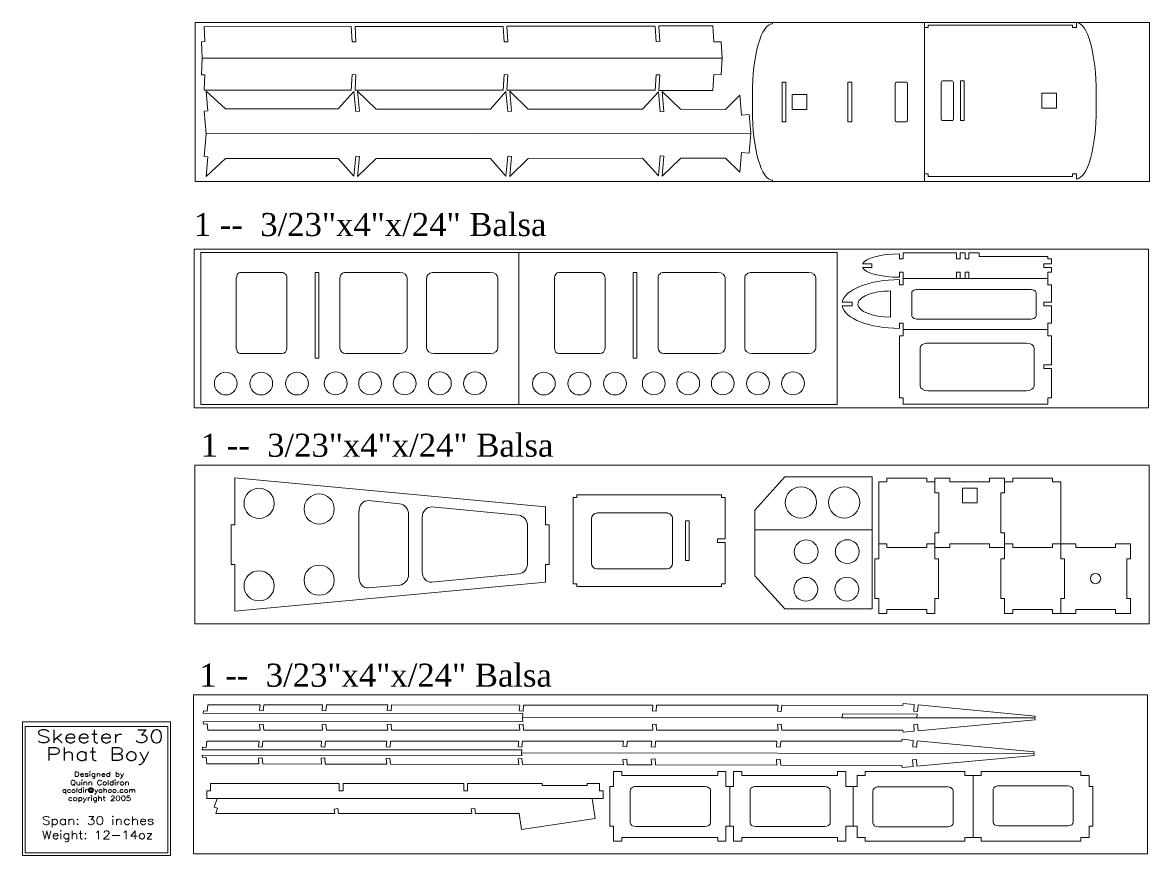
# Model space of a CAD drawing. Extents: x -15.5 to 12.9, y -14.5 to 23.9.
# Drawn here: x -15.45 to 12.89, y -14.55 to 6.41 of the extents above; entities that cross this region are included whole.
import ezdxf
from ezdxf.enums import TextEntityAlignment as Align

# ---------------------------------------------------------------- set-up
doc = ezdxf.new("R2010")
doc.units = 0
doc.header["$MEASUREMENT"] = 0
doc.layers.get('0').update_dxf_attribs({"lineweight": 0})
doc.styles.add('_TCW_TXTSTY_1', font='TXT_____.TTF')
doc.styles.get("Standard").update_dxf_attribs({"font": 'TIMES.TTF'})

msp = doc.modelspace()

# ---------------------------------------------------------------- linework, layer by layer
at = {"color": 1, "linetype": 'Continuous', "lineweight": 0}
for p, q in [((-10.889, 6.316, 0), (-7.187, 6.322, 0)), ((-10.866, 5.935, 0), (-10.889, 6.316, 0)), ((-7.186, 6.315, 0), (-7.162, 5.925, 0)), ((-7.095, 6.318, 0), (-3.367, 6.318, 0)), ((-7.068, 5.93, 0), (-7.092, 6.32, 0)), ((-3.366, 6.317, 0), (-3.342, 5.926, 0)), ((-3.249, 5.932, 0), (-3.273, 6.319, 0)), ((-3.273, 6.319, 0), (0.454, 6.319, 0)), ((0.456, 6.318, 0), (0.48, 5.927, 0)), ((0.55, 6.328, 0), (1.905, 6.328, 0)), ((0.574, 5.933, 0), (0.55, 6.323, 0)), ((1.905, 6.328, 0), (1.93, 5.927, 0)), ((3.404, 6.414, 0), (3.404, 6.414, 0)), ((7.227, 6.414, 0), (3.404, 6.414, 0)), ((3.404, 6.383, 0), (3.404, 6.414, 0)), ((7.227, 6.414, 0), (7.227, 2.414, 0)), ((7.321, 6.288, 0), (7.227, 6.288, 0)), ((7.321, 6.352, 0), (7.321, 6.288, 0)), ((10.956, 6.352, 0), (7.321, 6.352, 0)), ((10.956, 6.288, 0), (10.956, 6.352, 0)), ((11.05, 6.288, 0), (10.956, 6.288, 0)), ((11.05, 6.414, 0), (11.05, 6.288, 0)), ((-10.957, 5.929, 0), (-10.866, 5.935, 0)), ((-10.957, 5.929, 0), (-10.932, 5.515, 0)), ((-7.162, 5.925, 0), (-7.068, 5.93, 0)), ((-3.342, 5.926, 0), (-3.249, 5.932, 0)), ((0.48, 5.927, 0), (0.574, 5.933, 0)), ((1.93, 5.927, 0), (2.117, 5.932, 0)), ((2.117, 5.932, 0), (2.143, 5.515, 0)), ((-10.957, 5.1, 0), (-10.932, 5.515, 0)), ((2.117, 5.097, 0), (2.143, 5.515, 0)), ((-7.186, 4.715, 0), (-7.162, 5.105, 0)), ((-7.162, 5.105, 0), (-7.068, 5.1, 0)), ((-3.366, 4.713, 0), (-3.342, 5.104, 0)), ((-3.342, 5.104, 0), (-3.249, 5.098, 0)), ((0.456, 4.712, 0), (0.48, 5.102, 0)), ((0.48, 5.102, 0), (0.574, 5.097, 0)), ((1.905, 4.702, 0), (1.93, 5.103, 0)), ((1.93, 5.103, 0), (2.117, 5.097, 0)), ((-10.957, 5.1, 0), (-10.866, 5.095, 0)), ((-10.866, 5.095, 0), (-10.889, 4.714, 0)), ((-7.068, 5.1, 0), (-7.092, 4.71, 0)), ((-3.249, 5.098, 0), (-3.273, 4.711, 0)), ((0.574, 5.097, 0), (0.55, 4.707, 0)), ((6.492, 3.983, 0), (6.492, 4.847, 0)), ((6.524, 4.915, 0), (6.772, 4.915, 0)), ((6.803, 4.847, 0), (6.803, 3.983, 0)), ((7.651, 4.013, 0), (7.651, 4.877, 0)), ((7.682, 4.945, 0), (7.93, 4.945, 0)), ((7.962, 4.877, 0), (7.962, 4.013, 0)), ((-10.889, 4.714, 0), (-7.187, 4.708, 0)), ((-10.836, 4.688, 0), (-10.79, 4.192, 0)), ((-7.121, 4.677, 0), (-7.074, 4.178, 0)), ((-7.095, 4.712, 0), (-3.367, 4.712, 0)), ((-6.981, 4.186, 0), (-7.028, 4.685, 0)), ((-3.295, 4.678, 0), (-3.248, 4.177, 0)), ((-3.273, 4.711, 0), (0.454, 4.711, 0)), ((-3.155, 4.186, 0), (-3.202, 4.687, 0)), ((0.537, 4.67, 0), (0.584, 4.169, 0)), ((0.55, 4.702, 0), (1.905, 4.702, 0)), ((0.677, 4.178, 0), (0.63, 4.679, 0)), ((2.632, 4.082, 0), (2.585, 4.582, 0)), ((2.904, 4.198, 0), (2.904, 4.631, 0)), ((11.55, 4.662, 0), (11.55, 4.229, 0)), ((-10.79, 4.192, 0), (-10.885, 4.184, 0)), ((-10.885, 4.184, 0), (-10.832, 3.613, 0)), ((-7.074, 4.178, 0), (-6.981, 4.186, 0)), ((-3.248, 4.177, 0), (-3.155, 4.186, 0)), ((0.584, 4.169, 0), (0.677, 4.178, 0)), ((2.818, 4.097, 0), (2.632, 4.082, 0)), ((2.818, 4.097, 0), (2.864, 3.627, 0)), ((6.772, 3.915, 0), (6.524, 3.915, 0)), ((7.93, 3.945, 0), (7.682, 3.945, 0)), ((-10.885, 3.043, 0), (-10.832, 3.613, 0)), ((2.818, 3.129, 0), (2.864, 3.627, 0)), ((2.632, 3.145, 0), (2.585, 2.645, 0)), ((2.818, 3.129, 0), (2.632, 3.145, 0)), ((-10.79, 3.035, 0), (-10.885, 3.043, 0)), ((-10.836, 2.539, 0), (-10.79, 3.035, 0)), ((-7.121, 2.549, 0), (-7.074, 3.049, 0)), ((-7.074, 3.049, 0), (-6.981, 3.04, 0)), ((-6.981, 3.04, 0), (-7.028, 2.542, 0)), ((-3.295, 2.549, 0), (-3.248, 3.05, 0)), ((-3.248, 3.05, 0), (-3.155, 3.041, 0)), ((-3.155, 3.041, 0), (-3.202, 2.54, 0)), ((0.537, 2.557, 0), (0.584, 3.058, 0)), ((0.584, 3.058, 0), (0.677, 3.049, 0)), ((0.677, 3.049, 0), (0.63, 2.548, 0)), ((7.227, 2.603, 0), (7.321, 2.603, 0)), ((7.321, 2.603, 0), (7.321, 2.539, 0)), ((10.956, 2.603, 0), (11.05, 2.603, 0)), ((10.956, 2.603, 0), (10.956, 2.539, 0)), ((11.05, 2.603, 0), (11.05, 2.476, 0)), ((3.404, 2.414, 0), (3.404, 2.445, 0)), ((7.227, 2.414, 0), (3.404, 2.414, 0)), ((7.321, 2.539, 0), (10.956, 2.539, 0)), ((11.05, 2.445, 0), (11.05, 2.445, 0)), ((-10.97, 0.625, 0), (-2.97, 0.625, 0)), ((-10.97, -3.198, 0), (-10.97, 0.625, 0)), ((-2.97, 0.625, 0), (5.03, 0.625, 0)), ((-2.97, -3.198, 0), (-2.97, 0.625, 0)), ((5.03, 0.625, 0), (5.03, -3.198, 0)), ((6.602, 0.464, 0), (6.602, 0.59, 0)), ((6.695, 0.622, 0), (8.031, 0.622, 0)), ((6.695, 0.464, 0), (6.695, 0.622, 0)), ((8.031, 0.464, 0), (8.031, 0.622, 0)), ((8.125, 0.464, 0), (8.125, 0.622, 0)), ((8.125, 0.622, 0), (8.25, 0.622, 0)), ((8.25, 0.464, 0), (8.25, 0.622, 0)), ((8.344, 0.622, 0), (8.601, 0.622, 0)), ((8.344, 0.464, 0), (8.344, 0.622, 0)), ((8.601, 0.528, 0), (8.601, 0.622, 0)), ((5.668, 0.343, 0), (5.906, 0.343, 0)), ((5.906, 0.343, 0), (5.906, 0.25, 0)), ((6.695, 0.464, 0), (6.602, 0.464, 0)), ((8.125, 0.464, 0), (8.031, 0.464, 0)), ((8.344, 0.464, 0), (8.25, 0.464, 0)), ((10.331, 0.528, 0), (8.601, 0.528, 0)), ((10.234, 0.343, 0), (10.425, 0.343, 0)), ((10.234, 0.25, 0), (10.234, 0.343, 0)), ((10.331, 0.464, 0), (10.331, 0.528, 0)), ((10.425, 0.464, 0), (10.331, 0.464, 0)), ((10.425, 0.464, 0), (10.425, 0.343, 0)), ((-9.969, 0.123, 0), (-8.936, 0.123, 0)), ((-7.329, 0.125, 0), (-5.957, 0.125, 0)), ((-5.109, 0.125, 0), (-3.682, 0.125, 0)), ((-1.969, 0.123, 0), (-0.936, 0.123, 0)), ((0.671, 0.125, 0), (2.043, 0.125, 0)), ((2.891, 0.125, 0), (4.318, 0.125, 0)), ((5.906, 0.25, 0), (5.668, 0.25, 0)), ((6.602, 0.131, 0), (6.695, 0.131, 0)), ((6.602, 0.005, 0), (6.602, 0.131, 0)), ((6.695, 0.131, 0), (6.695, -0.027, 0)), ((8.031, -0.027, 0), (8.031, 0.131, 0)), ((8.031, 0.131, 0), (8.125, 0.131, 0)), ((8.125, -0.027, 0), (8.125, 0.131, 0)), ((8.25, -0.027, 0), (8.25, 0.131, 0)), ((8.25, 0.131, 0), (8.344, 0.131, 0)), ((8.344, -0.027, 0), (8.344, 0.131, 0)), ((10.425, 0.25, 0), (10.234, 0.25, 0)), ((10.425, 0.131, 0), (10.331, 0.131, 0)), ((10.331, 0.131, 0), (10.331, -0.027, 0)), ((10.425, 0.25, 0), (10.425, 0.131, 0)), ((-10.077, -1.78, 0), (-10.077, -0.015, 0)), ((-8.805, -0.015, 0), (-8.805, -1.78, 0)), ((-7.471, -1.778, 0), (-7.471, -0.013, 0)), ((-5.783, -0.013, 0), (-5.783, -1.778, 0)), ((-5.291, -1.778, 0), (-5.291, -0.013, 0)), ((-3.501, -0.013, 0), (-3.501, -1.778, 0)), ((-2.077, -1.78, 0), (-2.077, -0.015, 0)), ((-0.805, -0.015, 0), (-0.805, -1.78, 0)), ((0.529, -1.778, 0), (0.529, -0.013, 0)), ((2.217, -0.013, 0), (2.217, -1.778, 0)), ((2.709, -1.778, 0), (2.709, -0.013, 0)), ((4.499, -0.013, 0), (4.499, -1.778, 0)), ((6.602, -0.185, 0), (6.602, -0.058, 0)), ((6.695, -0.185, 0), (6.602, -0.185, 0)), ((6.695, -0.027, 0), (10.331, -0.027, 0)), ((6.695, -0.185, 0), (6.695, -0.027, 0)), ((8.125, -0.027, 0), (8.219, -0.027, 0)), ((10.331, -0.185, 0), (10.331, -0.027, 0)), ((10.425, -0.185, 0), (10.331, -0.185, 0)), ((10.425, -0.185, 0), (10.425, -0.626, 0)), ((6.377, -1, 0), (6.377, -0.342, 0)), ((6.912, -0.977, 0), (6.912, -0.377, 0)), ((7.107, -0.301, 0), (9.829, -0.301, 0)), ((10.042, -0.377, 0), (10.042, -0.977, 0)), ((5.16, -0.626, 0), (5.41, -0.626, 0)), ((5.41, -0.72, 0), (5.16, -0.72, 0)), ((5.41, -0.626, 0), (5.41, -0.72, 0)), ((10.234, -0.626, 0), (10.425, -0.626, 0)), ((10.234, -0.72, 0), (10.234, -0.626, 0)), ((10.425, -0.72, 0), (10.234, -0.72, 0)), ((10.425, -0.72, 0), (10.425, -1.156, 0)), ((9.828, -1.055, 0), (7.107, -1.055, 0)), ((6.602, -1.156, 0), (6.695, -1.156, 0)), ((6.602, -1.283, 0), (6.602, -1.156, 0)), ((6.695, -1.156, 0), (6.695, -1.472, 0)), ((10.331, -1.314, 0), (6.695, -1.314, 0)), ((10.425, -1.156, 0), (10.331, -1.156, 0)), ((10.331, -1.156, 0), (10.331, -1.472, 0)), ((6.602, -3.029, 0), (6.602, -1.472, 0)), ((6.695, -1.472, 0), (6.602, -1.472, 0)), ((6.602, -1.616, 0), (6.602, -1.472, 0)), ((7.318, -1.653, 0), (9.793, -1.653, 0)), ((10.425, -1.472, 0), (10.331, -1.472, 0)), ((10.425, -1.472, 0), (10.425, -2.204, 0)), ((-8.936, -1.919, 0), (-9.97, -1.919, 0)), ((-5.957, -1.917, 0), (-7.329, -1.917, 0)), ((-3.682, -1.917, 0), (-5.11, -1.917, 0)), ((-0.936, -1.919, 0), (-1.97, -1.919, 0)), ((2.043, -1.917, 0), (0.671, -1.917, 0)), ((4.318, -1.917, 0), (2.89, -1.917, 0)), ((7.123, -2.731, 0), (7.123, -1.775, 0)), ((9.987, -1.775, 0), (9.987, -2.731, 0)), ((10.234, -2.204, 0), (10.425, -2.204, 0)), ((10.234, -2.297, 0), (10.234, -2.204, 0)), ((10.425, -2.297, 0), (10.234, -2.297, 0)), ((10.425, -2.297, 0), (10.425, -3.029, 0)), ((6.602, -3.029, 0), (6.695, -3.029, 0)), ((6.695, -3.029, 0), (6.695, -3.187, 0)), ((9.792, -2.852, 0), (7.318, -2.852, 0)), ((10.425, -3.029, 0), (10.331, -3.029, 0)), ((10.331, -3.029, 0), (10.331, -3.187, 0)), ((-2.97, -3.198, 0), (-10.97, -3.198, 0)), ((5.03, -3.198, 0), (-2.97, -3.198, 0)), ((10.331, -3.187, 0), (6.695, -3.187, 0)), ((-10.117, -5.047, 0), (-10.117, -6.225, 0)), ((-2.305, -5.779, 0), (-10.117, -5.047, 0)), ((3.719, -5.022, 0), (5.916, -5.022, 0)), ((5.916, -8.345, 0), (5.916, -5.022, 0)), ((6.286, -5.145, 0), (6.286, -5.051, 0)), ((6.286, -5.051, 0), (7.286, -5.051, 0)), ((7.286, -5.051, 0), (7.286, -5.145, 0)), ((7.494, -5.051, 0), (7.869, -5.051, 0)), ((7.494, -5.426, 0), (7.494, -5.051, 0)), ((7.869, -5.145, 0), (7.869, -5.051, 0)), ((8.869, -5.051, 0), (9.244, -5.051, 0)), ((8.869, -5.051, 0), (8.869, -5.145, 0)), ((9.244, -5.051, 0), (9.244, -5.426, 0)), ((9.452, -5.051, 0), (10.452, -5.051, 0)), ((9.452, -5.145, 0), (9.452, -5.051, 0)), ((10.452, -5.051, 0), (10.452, -5.145, 0)), ((6.079, -6.707, 0), (6.079, -5.145, 0)), ((6.286, -5.145, 0), (6.079, -5.145, 0)), ((7.494, -5.145, 0), (7.286, -5.145, 0)), ((8.869, -5.145, 0), (7.869, -5.145, 0)), ((9.452, -5.145, 0), (9.244, -5.145, 0)), ((10.659, -5.145, 0), (10.452, -5.145, 0)), ((10.659, -5.145, 0), (10.659, -6.707, 0)), ((-5.972, -5.697, 0), (-6.757, -5.618, 0)), ((-1.604, -7.715, 0), (-1.604, -5.538, 0)), ((-1.511, -5.538, 0), (-1.604, -5.538, 0)), ((-1.511, -5.474, 0), (-1.511, -5.538, 0)), ((2.125, -5.474, 0), (-1.511, -5.474, 0)), ((2.125, -5.538, 0), (2.125, -5.474, 0)), ((2.219, -5.538, 0), (2.125, -5.538, 0)), ((2.219, -5.538, 0), (2.219, -6.58, 0)), ((7.494, -5.426, 0), (7.588, -5.426, 0)), ((7.588, -5.426, 0), (7.588, -6.426, 0)), ((9.15, -6.426, 0), (9.15, -5.426, 0)), ((9.15, -5.426, 0), (9.244, -5.426, 0)), ((-6.992, -5.88, 0), (-6.992, -7.555, 0)), ((-5.16, -5.778, 0), (-2.978, -5.987, 0)), ((-2.305, -6.225, 0), (-2.305, -5.779, 0)), ((-1.008, -5.93, 0), (0.757, -5.93, 0)), ((2.96, -7.514, 0), (2.96, -5.861, 0)), ((-10.211, -7.225, 0), (-10.211, -6.225, 0)), ((-10.211, -6.225, 0), (-10.117, -6.225, 0)), ((-5.745, -5.968, 0), (-5.745, -7.474, 0)), ((-5.402, -6.041, 0), (-5.402, -7.41, 0)), ((-2.305, -6.225, 0), (-2.211, -6.225, 0)), ((-2.211, -6.225, 0), (-2.211, -7.225, 0)), ((-1.147, -7.194, 0), (-1.147, -6.073, 0)), ((0.895, -6.073, 0), (0.895, -7.194, 0)), ((-2.751, -6.258, 0), (-2.751, -7.193, 0)), ((5.916, -6.358, 0), (2.96, -6.358, 0)), ((5.916, -6.358, 0), (2.96, -6.358, 0)), ((7.494, -6.801, 0), (7.494, -6.426, 0)), ((7.588, -6.426, 0), (7.494, -6.426, 0)), ((9.15, -6.426, 0), (9.244, -6.426, 0)), ((9.244, -6.426, 0), (9.244, -6.801, 0)), ((2.028, -6.58, 0), (2.219, -6.58, 0)), ((2.028, -6.673, 0), (2.028, -6.58, 0)), ((2.219, -6.673, 0), (2.028, -6.673, 0)), ((2.219, -6.673, 0), (2.219, -7.715, 0)), ((6.078, -6.707, 0), (6.286, -6.707, 0)), ((6.078, -6.707, 0), (6.078, -7.082, 0)), ((6.286, -6.801, 0), (6.286, -6.707, 0)), ((7.286, -6.801, 0), (6.286, -6.801, 0)), ((7.286, -6.707, 0), (7.494, -6.707, 0)), ((7.286, -6.707, 0), (7.286, -6.801, 0)), ((7.492, -6.707, 0), (7.492, -7.082, 0)), ((7.869, -6.801, 0), (7.494, -6.801, 0)), ((7.869, -6.707, 0), (8.869, -6.707, 0)), ((7.869, -6.801, 0), (7.869, -6.707, 0)), ((8.869, -6.707, 0), (8.869, -6.801, 0)), ((9.244, -6.801, 0), (8.869, -6.801, 0)), ((9.244, -6.707, 0), (9.244, -7.082, 0)), ((9.244, -6.707, 0), (9.452, -6.707, 0)), ((9.452, -6.801, 0), (9.452, -6.707, 0)), ((10.452, -6.801, 0), (9.452, -6.801, 0)), ((10.452, -6.707, 0), (10.452, -6.801, 0)), ((10.452, -6.707, 0), (10.659, -6.707, 0)), ((10.659, -6.707, 0), (11.034, -6.707, 0)), ((10.659, -7.082, 0), (10.659, -6.707, 0)), ((11.034, -6.801, 0), (11.034, -6.707, 0)), ((12.034, -6.801, 0), (11.034, -6.801, 0)), ((12.034, -6.707, 0), (12.409, -6.707, 0)), ((12.034, -6.707, 0), (12.034, -6.801, 0)), ((12.409, -6.707, 0), (12.409, -7.082, 0)), ((5.984, -8.082, 0), (5.984, -7.082, 0)), ((5.984, -7.082, 0), (6.078, -7.082, 0)), ((7.492, -7.082, 0), (7.586, -7.082, 0)), ((7.586, -7.082, 0), (7.586, -8.082, 0)), ((9.15, -8.082, 0), (9.15, -7.082, 0)), ((9.15, -7.082, 0), (9.244, -7.082, 0)), ((10.659, -7.082, 0), (10.752, -7.082, 0)), ((10.752, -7.082, 0), (10.752, -8.082, 0)), ((12.315, -8.082, 0), (12.315, -7.082, 0)), ((12.315, -7.082, 0), (12.409, -7.082, 0)), ((-10.117, -7.225, 0), (-10.211, -7.225, 0)), ((-10.117, -7.225, 0), (-10.117, -8.404, 0)), ((-2.305, -7.672, 0), (-2.305, -7.225, 0)), ((-2.305, -7.225, 0), (-2.211, -7.225, 0)), ((0.756, -7.336, 0), (-1.008, -7.336, 0)), ((-5.16, -7.673, 0), (-2.978, -7.464, 0)), ((3.719, -8.345, 0), (2.96, -7.514, 0)), ((-10.117, -8.404, 0), (-2.305, -7.672, 0)), ((-5.972, -7.745, 0), (-6.751, -7.817, 0)), ((-1.604, -7.715, 0), (-1.511, -7.715, 0)), ((-1.511, -7.715, 0), (-1.511, -7.78, 0)), ((-1.511, -7.78, 0), (2.125, -7.78, 0)), ((2.125, -7.78, 0), (2.125, -7.715, 0)), ((2.125, -7.715, 0), (2.219, -7.715, 0)), ((5.984, -8.082, 0), (6.078, -8.082, 0)), ((6.078, -8.457, 0), (6.078, -8.082, 0)), ((7.492, -8.082, 0), (7.586, -8.082, 0)), ((7.492, -8.082, 0), (7.492, -8.457, 0)), ((9.15, -8.082, 0), (9.244, -8.082, 0)), ((9.244, -8.457, 0), (9.244, -8.082, 0)), ((10.659, -8.082, 0), (10.752, -8.082, 0)), ((10.659, -8.082, 0), (10.659, -8.457, 0)), ((12.409, -8.082, 0), (12.315, -8.082, 0)), ((12.409, -8.082, 0), (12.409, -8.457, 0)), ((3.719, -8.345, 0), (5.916, -8.345, 0)), ((6.286, -8.457, 0), (6.078, -8.457, 0)), ((6.286, -8.363, 0), (7.286, -8.363, 0)), ((6.286, -8.457, 0), (6.286, -8.363, 0)), ((7.286, -8.363, 0), (7.286, -8.457, 0)), ((7.492, -8.457, 0), (7.286, -8.457, 0)), ((9.452, -8.457, 0), (9.244, -8.457, 0)), ((9.452, -8.363, 0), (10.452, -8.363, 0)), ((9.452, -8.457, 0), (9.452, -8.363, 0)), ((10.452, -8.363, 0), (10.452, -8.457, 0)), ((10.659, -8.457, 0), (10.452, -8.457, 0)), ((11.034, -8.457, 0), (10.659, -8.457, 0)), ((11.034, -8.363, 0), (12.034, -8.363, 0)), ((11.034, -8.457, 0), (11.034, -8.363, 0)), ((12.034, -8.363, 0), (12.034, -8.457, 0)), ((12.409, -8.457, 0), (12.034, -8.457, 0)), ((-10.793, -10.755, 0), (-10.809, -10.918, 0)), ((-10.793, -10.755, 0), (-9.48, -10.756, 0)), ((-9.48, -10.756, 0), (-9.494, -10.901, 0)), ((-9.401, -10.91, 0), (-9.386, -10.756, 0)), ((-9.386, -10.756, 0), (-7.906, -10.758, 0)), ((-7.906, -10.758, 0), (-7.92, -10.903, 0)), ((-7.812, -10.758, 0), (-7.827, -10.912, 0)), ((-7.812, -10.758, 0), (-6.266, -10.759, 0)), ((-6.266, -10.759, 0), (-6.28, -10.905, 0)), ((-6.186, -10.913, 0), (-6.172, -10.76, 0)), ((-6.172, -10.76, 0), (-2.947, -10.763, 0)), ((-2.947, -10.763, 0), (-2.96, -10.908, 0)), ((-2.867, -10.917, 0), (-2.852, -10.763, 0)), ((-2.852, -10.763, 0), (0.4, -10.766, 0)), ((0.386, -10.911, 0), (0.4, -10.766, 0)), ((0.48, -10.92, 0), (0.494, -10.766, 0)), ((0.494, -10.766, 0), (3.546, -10.769, 0)), ((3.532, -10.914, 0), (3.546, -10.769, 0)), ((3.64, -10.769, 0), (3.626, -10.923, 0)), ((3.64, -10.769, 0), (6.689, -10.772, 0)), ((6.694, -10.725, 0), (6.689, -10.772, 0)), ((6.694, -10.725, 0), (6.974, -10.752, 0)), ((6.974, -10.752, 0), (6.959, -10.917, 0)), ((7.068, -10.761, 0), (7.052, -10.926, 0)), ((7.068, -10.761, 0), (10.011, -11.04, 0)), ((-10.902, -10.909, 0), (-10.908, -10.972, 0)), ((-10.908, -10.972, 0), (-2.873, -10.98, 0)), ((-10.902, -10.909, 0), (-10.809, -10.918, 0)), ((-9.494, -10.901, 0), (-9.401, -10.91, 0)), ((-7.92, -10.903, 0), (-7.827, -10.912, 0)), ((-6.28, -10.905, 0), (-6.186, -10.913, 0)), ((-2.96, -10.908, 0), (-2.867, -10.917, 0)), ((-2.873, -10.98, 0), (-2.883, -11.08, 0)), ((0.386, -10.911, 0), (0.48, -10.92, 0)), ((3.533, -10.914, 0), (3.626, -10.923, 0)), ((5.169, -10.988, 0), (5.16, -11.083, 0)), ((5.169, -10.988, 0), (7.046, -10.99, 0)), ((6.959, -10.917, 0), (7.052, -10.926, 0)), ((7.037, -11.084, 0), (7.046, -10.99, 0)), ((10.011, -11.04, 0), (10.006, -11.086, 0)), ((-2.873, -11.182, 0), (-10.908, -11.183, 0)), ((-10.902, -11.246, 0), (-10.908, -11.183, 0)), ((-10.902, -11.246, 0), (-10.809, -11.237, 0)), ((-10.794, -11.4, 0), (-10.809, -11.237, 0)), ((-9.494, -11.255, 0), (-9.401, -11.246, 0)), ((-9.48, -11.4, 0), (-9.494, -11.255, 0)), ((-9.386, -11.4, 0), (-9.401, -11.246, 0)), ((-7.92, -11.254, 0), (-7.827, -11.246, 0)), ((-7.907, -11.4, 0), (-7.92, -11.254, 0)), ((-7.812, -11.4, 0), (-7.827, -11.246, 0)), ((-6.28, -11.254, 0), (-6.186, -11.246, 0)), ((-6.266, -11.399, 0), (-6.28, -11.254, 0)), ((-6.172, -11.399, 0), (-6.186, -11.246, 0)), ((-2.961, -11.254, 0), (-2.867, -11.245, 0)), ((-2.947, -11.399, 0), (-2.961, -11.254, 0)), ((-2.883, -11.08, 0), (-2.873, -11.182, 0)), ((-2.883, -11.08, 0), (5.16, -11.083, 0)), ((-2.853, -11.399, 0), (-2.867, -11.245, 0)), ((0.386, -11.253, 0), (0.48, -11.245, 0)), ((0.386, -11.253, 0), (0.4, -11.399, 0)), ((0.48, -11.245, 0), (0.494, -11.399, 0)), ((3.532, -11.253, 0), (3.626, -11.244, 0)), ((3.532, -11.253, 0), (3.546, -11.398, 0)), ((3.625, -11.244, 0), (3.64, -11.398, 0)), ((5.16, -11.083, 0), (7.037, -11.084, 0)), ((6.959, -11.253, 0), (7.052, -11.244, 0)), ((7.052, -11.244, 0), (6.959, -11.253, 0)), ((6.959, -11.253, 0), (6.974, -11.418, 0)), ((7.037, -11.084, 0), (10.006, -11.086, 0)), ((7.067, -11.409, 0), (7.052, -11.248, 0)), ((7.067, -11.409, 0), (10.011, -11.133, 0)), ((10.006, -11.086, 0), (10.011, -11.133, 0)), ((-9.48, -11.4, 0), (-10.794, -11.4, 0)), ((-7.907, -11.4, 0), (-9.386, -11.4, 0)), ((-6.266, -11.399, 0), (-7.812, -11.4, 0)), ((-2.947, -11.399, 0), (-6.172, -11.399, 0)), ((0.4, -11.399, 0), (-2.853, -11.399, 0)), ((3.546, -11.398, 0), (0.494, -11.399, 0)), ((6.689, -11.398, 0), (3.64, -11.398, 0)), ((6.689, -11.398, 0), (6.693, -11.444, 0)), ((6.693, -11.444, 0), (6.974, -11.418, 0)), ((-10.928, -11.824, 0), (-10.934, -11.888, 0)), ((-10.934, -11.888, 0), (-2.899, -11.889, 0)), ((-10.928, -11.824, 0), (-10.835, -11.833, 0)), ((-10.82, -11.67, 0), (-10.835, -11.833, 0)), ((-10.82, -11.67, 0), (-9.506, -11.671, 0)), ((-9.506, -11.671, 0), (-9.52, -11.816, 0)), ((-9.52, -11.816, 0), (-9.427, -11.825, 0)), ((-9.427, -11.825, 0), (-9.412, -11.671, 0)), ((-9.412, -11.671, 0), (-7.933, -11.671, 0)), ((-7.933, -11.671, 0), (-7.946, -11.816, 0)), ((-7.946, -11.816, 0), (-7.853, -11.825, 0)), ((-7.838, -11.671, 0), (-7.853, -11.825, 0)), ((-7.838, -11.671, 0), (-6.292, -11.671, 0)), ((-6.292, -11.671, 0), (-6.306, -11.816, 0)), ((-6.306, -11.816, 0), (-6.212, -11.825, 0)), ((-6.212, -11.825, 0), (-6.198, -11.671, 0)), ((-6.198, -11.671, 0), (-2.973, -11.672, 0)), ((-2.973, -11.672, 0), (-2.986, -11.817, 0)), ((-2.986, -11.817, 0), (-2.893, -11.826, 0)), ((-2.899, -11.889, 0), (-2.906, -11.967, 0)), ((-2.893, -11.826, 0), (-2.879, -11.672, 0)), ((-2.879, -11.672, 0), (-0.34, -11.672, 0)), ((-0.353, -11.808, 0), (-0.34, -11.672, 0)), ((-0.352, -11.808, 0), (-0.259, -11.817, 0)), ((-0.259, -11.817, 0), (-0.245, -11.672, 0)), ((-0.245, -11.672, 0), (0.374, -11.672, 0)), ((0.36, -11.817, 0), (0.374, -11.672, 0)), ((0.36, -11.817, 0), (0.454, -11.826, 0)), ((0.454, -11.826, 0), (0.468, -11.672, 0)), ((0.468, -11.672, 0), (3.52, -11.673, 0)), ((3.506, -11.818, 0), (3.52, -11.673, 0)), ((3.506, -11.818, 0), (3.6, -11.826, 0)), ((3.614, -11.673, 0), (3.6, -11.826, 0)), ((3.614, -11.673, 0), (6.663, -11.673, 0)), ((6.667, -11.626, 0), (6.663, -11.673, 0)), ((6.667, -11.626, 0), (6.948, -11.653, 0)), ((6.948, -11.653, 0), (6.933, -11.818, 0)), ((6.933, -11.818, 0), (7.026, -11.827, 0)), ((7.042, -11.661, 0), (7.026, -11.827, 0)), ((7.042, -11.661, 0), (9.985, -11.938, 0)), ((-10.934, -12.023, 0), (-2.899, -12.044, 0)), ((-10.929, -12.086, 0), (-10.934, -12.023, 0)), ((-10.929, -12.086, 0), (-10.835, -12.078, 0)), ((-10.82, -12.24, 0), (-10.835, -12.078, 0)), ((-9.52, -12.099, 0), (-9.427, -12.09, 0)), ((-9.507, -12.244, 0), (-9.52, -12.099, 0)), ((-9.427, -12.09, 0), (-9.413, -12.244, 0)), ((-7.947, -12.103, 0), (-7.853, -12.094, 0)), ((-7.933, -12.248, 0), (-7.947, -12.103, 0)), ((-7.839, -12.248, 0), (-7.853, -12.094, 0)), ((-6.306, -12.107, 0), (-6.213, -12.099, 0)), ((-6.293, -12.252, 0), (-6.306, -12.107, 0)), ((-6.213, -12.099, 0), (-6.199, -12.253, 0)), ((-2.987, -12.116, 0), (-2.894, -12.108, 0)), ((-2.974, -12.261, 0), (-2.987, -12.116, 0)), ((-2.899, -12.044, 0), (-2.906, -11.967, 0)), ((-2.906, -11.967, 0), (9.98, -11.984, 0)), ((-2.894, -12.108, 0), (-2.879, -12.261, 0)), ((-0.353, -12.132, 0), (-0.259, -12.123, 0)), ((-0.353, -12.132, 0), (-0.341, -12.268, 0)), ((-0.259, -12.123, 0), (-0.246, -12.268, 0)), ((0.36, -12.125, 0), (0.453, -12.116, 0)), ((0.36, -12.125, 0), (0.373, -12.27, 0)), ((0.453, -12.116, 0), (0.467, -12.27, 0)), ((3.506, -12.133, 0), (3.599, -12.125, 0)), ((3.506, -12.133, 0), (3.519, -12.278, 0)), ((3.613, -12.279, 0), (3.599, -12.125, 0)), ((6.932, -12.142, 0), (7.026, -12.134, 0)), ((6.947, -12.308, 0), (6.932, -12.142, 0)), ((7.041, -12.299, 0), (7.026, -12.134, 0)), ((7.041, -12.299, 0), (9.985, -12.031, 0)), ((9.985, -11.938, 0), (9.98, -11.984, 0)), ((9.985, -12.031, 0), (9.98, -11.984, 0)), ((-10.82, -12.24, 0), (-9.507, -12.244, 0)), ((-9.413, -12.244, 0), (-7.933, -12.248, 0)), ((-7.839, -12.248, 0), (-6.293, -12.252, 0)), ((-6.199, -12.253, 0), (-2.974, -12.261, 0)), ((-2.879, -12.261, 0), (-0.341, -12.268, 0)), ((-0.588, -12.44, 0), (-0.38, -12.44, 0)), ((-0.588, -12.44, 0), (-0.588, -12.815, 0)), ((-0.38, -12.534, 0), (-0.38, -12.44, 0)), ((-0.246, -12.268, 0), (0.373, -12.27, 0)), ((0.467, -12.27, 0), (3.519, -12.278, 0)), ((2.031, -12.44, 0), (2.238, -12.44, 0)), ((2.031, -12.44, 0), (2.031, -12.534, 0)), ((2.238, -12.44, 0), (2.238, -12.815, 0)), ((2.425, -12.44, 0), (2.634, -12.44, 0)), ((2.425, -12.44, 0), (2.425, -12.815, 0)), ((2.634, -12.534, 0), (2.634, -12.44, 0)), ((3.613, -12.279, 0), (6.662, -12.287, 0)), ((5.045, -12.44, 0), (5.251, -12.44, 0)), ((5.045, -12.44, 0), (5.045, -12.534, 0)), ((5.251, -12.44, 0), (5.251, -12.815, 0)), ((5.741, -12.44, 0), (8.246, -12.44, 0)), ((5.741, -12.534, 0), (5.741, -12.44, 0)), ((6.666, -12.333, 0), (6.662, -12.287, 0)), ((6.666, -12.333, 0), (6.947, -12.308, 0)), ((8.246, -12.44, 0), (8.246, -12.534, 0)), ((8.659, -12.534, 0), (8.659, -12.44, 0)), ((8.659, -12.44, 0), (11.164, -12.44, 0)), ((11.164, -12.44, 0), (11.164, -12.534, 0)), ((-10.726, -12.74, 0), (-7.488, -12.74, 0)), ((-10.726, -12.924, 0), (-10.726, -12.74, 0)), ((-7.488, -12.924, 0), (-7.488, -12.74, 0)), ((-7.394, -12.74, 0), (-4.355, -12.74, 0)), ((-7.394, -12.74, 0), (-7.394, -12.924, 0)), ((-4.355, -12.924, 0), (-4.355, -12.74, 0)), ((-4.262, -12.74, 0), (-2.387, -12.74, 0)), ((-4.262, -12.74, 0), (-4.262, -12.924, 0)), ((-2.387, -12.74, 0), (-2.387, -12.789, 0)), ((-1.253, -12.74, 0), (-0.945, -12.74, 0)), ((-1.253, -12.74, 0), (-1.253, -12.789, 0)), ((-0.945, -12.74, 0), (-0.945, -12.924, 0)), ((2.031, -12.534, 0), (-0.38, -12.534, 0)), ((5.045, -12.534, 0), (2.634, -12.534, 0)), ((5.533, -12.534, 0), (5.533, -12.815, 0)), ((5.741, -12.534, 0), (5.533, -12.534, 0)), ((8.246, -12.534, 0), (8.659, -12.534, 0)), ((8.452, -14.097, 0), (8.452, -12.534, 0)), ((11.372, -12.534, 0), (11.164, -12.534, 0)), ((11.372, -12.534, 0), (11.372, -12.815, 0)), ((-10.82, -13.115, 0), (-10.82, -12.924, 0)), ((-10.726, -12.924, 0), (-10.82, -12.924, 0)), ((-7.394, -12.924, 0), (-7.488, -12.924, 0)), ((-4.262, -12.924, 0), (-4.355, -12.924, 0)), ((-1.253, -12.789, 0), (-2.387, -12.789, 0)), ((-0.851, -12.924, 0), (-0.945, -12.924, 0)), ((-0.851, -12.924, 0), (-0.851, -13.115, 0)), ((-0.682, -13.815, 0), (-0.682, -12.815, 0)), ((-0.682, -12.815, 0), (-0.588, -12.815, 0)), ((-0.17, -13.72, 0), (-0.17, -12.916, 0)), ((-0.033, -12.814, 0), (1.71, -12.814, 0)), ((1.847, -12.916, 0), (1.847, -13.72, 0)), ((2.238, -12.815, 0), (2.425, -12.815, 0)), ((2.332, -12.815, 0), (2.332, -13.815, 0)), ((2.843, -13.72, 0), (2.843, -12.916, 0)), ((2.98, -12.814, 0), (4.724, -12.814, 0)), ((4.86, -12.916, 0), (4.86, -13.72, 0)), ((5.251, -12.815, 0), (5.533, -12.815, 0)), ((5.439, -12.815, 0), (5.439, -13.815, 0)), ((5.439, -12.815, 0), (5.439, -13.815, 0)), ((5.933, -13.73, 0), (5.933, -12.926, 0)), ((6.07, -12.824, 0), (7.813, -12.824, 0)), ((7.95, -12.926, 0), (7.95, -13.73, 0)), ((8.954, -13.705, 0), (8.954, -12.9, 0)), ((9.091, -12.799, 0), (10.835, -12.799, 0)), ((10.972, -12.901, 0), (10.972, -13.705, 0)), ((11.465, -12.815, 0), (11.372, -12.815, 0)), ((11.465, -12.815, 0), (11.465, -13.815, 0)), ((-0.851, -13.115, 0), (-10.82, -13.115, 0)), ((-10.636, -13.33, 0), (-10.562, -13.115, 0)), ((-1.128, -13.115, 0), (-1.053, -13.623, 0)), ((-10.636, -13.33, 0), (-10.547, -13.361, 0)), ((-10.548, -13.361, 0), (-10.636, -13.33, 0)), ((-10.594, -13.494, 0), (-10.548, -13.361, 0)), ((-10.594, -13.494, 0), (-7.603, -13.494, 0)), ((-7.527, -13.369, 0), (-7.62, -13.383, 0)), ((-7.603, -13.494, 0), (-7.62, -13.383, 0)), ((-7.508, -13.494, 0), (-7.527, -13.369, 0)), ((-7.508, -13.494, 0), (-4.155, -13.494, 0)), ((-4.172, -13.38, 0), (-4.08, -13.366, 0)), ((-4.155, -13.494, 0), (-4.172, -13.38, 0)), ((-4.08, -13.366, 0), (-4.061, -13.494, 0)), ((-4.061, -13.494, 0), (-2.96, -13.494, 0)), ((-2.901, -13.896, 0), (-2.96, -13.494, 0)), ((-1.053, -13.623, 0), (-2.901, -13.896, 0)), ((-0.682, -13.815, 0), (-0.588, -13.815, 0)), ((-0.588, -14.19, 0), (-0.588, -13.815, 0)), ((1.71, -13.822, 0), (-0.033, -13.822, 0)), ((2.238, -13.815, 0), (2.238, -14.19, 0)), ((2.238, -13.815, 0), (2.425, -13.815, 0)), ((2.425, -14.19, 0), (2.425, -13.815, 0)), ((4.723, -13.822, 0), (2.98, -13.822, 0)), ((5.251, -13.815, 0), (5.251, -14.19, 0)), ((5.251, -13.815, 0), (5.533, -13.815, 0)), ((5.533, -14.097, 0), (5.533, -13.815, 0)), ((7.813, -13.832, 0), (6.07, -13.832, 0)), ((10.835, -13.807, 0), (9.091, -13.807, 0)), ((11.465, -13.815, 0), (11.372, -13.815, 0)), ((11.372, -14.097, 0), (11.372, -13.815, 0)), ((-0.38, -14.097, 0), (2.031, -14.097, 0)), ((-0.38, -14.19, 0), (-0.38, -14.097, 0)), ((2.031, -14.097, 0), (2.031, -14.19, 0)), ((2.634, -14.097, 0), (5.045, -14.097, 0)), ((2.634, -14.19, 0), (2.634, -14.097, 0)), ((5.045, -14.097, 0), (5.045, -14.19, 0)), ((5.533, -14.097, 0), (5.741, -14.097, 0)), ((5.741, -14.19, 0), (5.741, -14.097, 0)), ((8.246, -14.097, 0), (8.246, -14.19, 0)), ((8.246, -14.097, 0), (8.659, -14.097, 0)), ((8.659, -14.19, 0), (8.659, -14.097, 0)), ((11.164, -14.097, 0), (11.372, -14.097, 0)), ((11.164, -14.097, 0), (11.164, -14.19, 0)), ((-0.38, -14.19, 0), (-0.588, -14.19, 0)), ((2.238, -14.19, 0), (2.031, -14.19, 0)), ((2.634, -14.19, 0), (2.425, -14.19, 0)), ((5.251, -14.19, 0), (5.045, -14.19, 0)), ((8.246, -14.19, 0), (5.741, -14.19, 0)), ((11.164, -14.19, 0), (8.659, -14.19, 0))]:
    msp.add_line(p, q, dxfattribs=at)
at = {"color": 1, "linetype": 'Continuous'}
for p, q in [((-10.932, 5.515, 0), (2.143, 5.515, 0)), ((-10.836, 4.688, 0), (-10.351, 4.239, 0)), ((-7.121, 4.677, 0), (-7.516, 4.239, 0)), ((-7.028, 4.685, 0), (-6.562, 4.234, 0)), ((-3.295, 4.678, 0), (-3.687, 4.235, 0)), ((-3.202, 4.687, 0), (-2.734, 4.231, 0)), ((0.537, 4.67, 0), (0.142, 4.23, 0)), ((0.63, 4.679, 0), (1.095, 4.23, 0)), ((2.585, 4.582, 0), (2.228, 4.225, 0)), ((-10.351, 4.239, 0), (-7.516, 4.239, 0)), ((-6.562, 4.234, 0), (-3.687, 4.235, 0)), ((-2.734, 4.231, 0), (0.142, 4.23, 0)), ((1.095, 4.23, 0), (2.228, 4.225, 0)), ((-10.832, 3.613, 0), (2.864, 3.627, 0)), ((-10.836, 2.539, 0), (-10.351, 2.988, 0)), ((-10.351, 2.988, 0), (-7.516, 2.988, 0)), ((-7.121, 2.549, 0), (-7.516, 2.988, 0)), ((-7.028, 2.542, 0), (-6.562, 2.992, 0)), ((-6.562, 2.992, 0), (-3.687, 2.991, 0)), ((-3.295, 2.549, 0), (-3.687, 2.991, 0)), ((-3.202, 2.54, 0), (-2.734, 2.996, 0)), ((-2.734, 2.996, 0), (0.142, 2.997, 0)), ((0.537, 2.557, 0), (0.142, 2.997, 0)), ((0.63, 2.548, 0), (1.095, 2.996, 0)), ((1.095, 2.997, 0), (2.228, 3.002, 0)), ((2.585, 2.645, 0), (2.228, 3.002, 0)), ((3.719, -5.022, 0), (2.96, -5.861, 0))]:
    msp.add_line(p, q, dxfattribs=at)
at = {"color": 7, "linetype": 'Continuous', "lineweight": 0, "elevation": 0}
for points in [[(-11.112, 6.414), (12.888, 6.414), (12.888, 2.414), (-11.112, 2.414), (-11.112, 6.414)], [(-11.138, 0.713), (12.862, 0.713), (12.862, -3.287), (-11.138, -3.287), (-11.138, 0.713)], [(-11.122, -4.723), (12.878, -4.723), (12.878, -8.723), (-11.122, -8.723), (-11.122, -4.723)], [(-11.158, -10.51), (12.842, -10.51), (12.842, -14.51), (-11.158, -14.51), (-11.158, -10.51)]]:
    msp.add_lwpolyline(points, dxfattribs=at)
at = {"color": 1, "linetype": 'Continuous', "lineweight": 0, "elevation": 0}
for points in [[(3.649, 3.914), (3.649, 4.914), (3.743, 4.914), (3.743, 3.914), (3.649, 3.914)], [(5.305, 3.914), (5.305, 4.914), (5.399, 4.914), (5.399, 3.914), (5.305, 3.914)], [(8.226, 4.945), (8.226, 3.945), (8.132, 3.945), (8.132, 4.945), (8.226, 4.945)], [(3.9, 4.227), (3.9, 4.602), (4.275, 4.602), (4.275, 4.227), (3.9, 4.227)], [(10.554, 4.633), (10.554, 4.258), (10.179, 4.258), (10.179, 4.633), (10.554, 4.633)], [(-8.096, 0.122), (-8.002, 0.122), (-8.002, -2.033), (-8.096, -2.033), (-8.096, 0.122)], [(-0.096, 0.122), (-0.002, 0.122), (-0.002, -2.033), (-0.096, -2.033), (-0.096, 0.122)], [(8.182, -5.302), (8.557, -5.302), (8.557, -5.677), (8.182, -5.677), (8.182, -5.302)], [(1.314, -7.127), (1.22, -7.127), (1.22, -6.127), (1.314, -6.127), (1.314, -7.127)]]:
    msp.add_lwpolyline(points, dxfattribs=at)
at = {"color": 7, "linetype": 'Continuous', "lineweight": 0}
for points in [[(-15.454, -11.186), (-11.73, -11.186), (-11.73, -14.55), (-15.454, -14.55), (-15.454, -11.186)], [(-11.803, -14.485), (-15.385, -14.485), (-15.385, -11.304), (-11.803, -11.304), (-11.803, -14.485)]]:
    msp.add_lwpolyline(points, dxfattribs=at)
at = {"color": 1, "linetype": 'Continuous', "lineweight": 0}
for centre, radius in [((-10.343, -2.672, 0), 0.287), ((-9.451, -2.672, 0), 0.287), ((-8.553, -2.672, 0), 0.287), ((-7.578, -2.668, 0), 0.287), ((-6.712, -2.668, 0), 0.287), ((-5.843, -2.668, 0), 0.287), ((-4.959, -2.668, 0), 0.287), ((-4.076, -2.668, 0), 0.287), ((-2.343, -2.672, 0), 0.287), ((-1.451, -2.672, 0), 0.287), ((-0.553, -2.672, 0), 0.287), ((0.422, -2.668, 0), 0.287), ((1.288, -2.668, 0), 0.287), ((2.157, -2.668, 0), 0.287), ((3.041, -2.668, 0), 0.287), ((3.924, -2.668, 0), 0.287), ((-9.504, -5.687, 0), 0.38), ((4.122, -5.666, 0), 0.395), ((5.21, -5.666, 0), 0.395), ((-7.994, -5.83, 0), 0.38), ((4.255, -6.906, 0), 0.3), ((5.289, -6.903, 0), 0.3), ((-7.994, -7.621, 0), 0.38), ((-9.504, -7.764, 0), 0.38), ((4.244, -7.851, 0), 0.3), ((5.278, -7.848, 0), 0.3), ((11.531, -7.58, 0), 0.13)]:
    msp.add_circle(centre, radius, dxfattribs=at)
for centre, major_axis, ratio, start_param, end_param in [((3.404, 4.631, 0), (0, -1.753), 0.285272, 3.141593, 4.721122), ((11.05, 4.662, 0), (0, -1.753), 0.285272, 1.562063, 3.141593), ((6.524, 4.847, 0), (0, -0.0679), 0.463092, 3.141593, 4.712389), ((6.772, 4.847, 0), (0, -0.0679), 0.463092, 1.570796, 3.141593), ((7.682, 4.877, 0), (0, -0.0679), 0.463092, 3.141593, 4.712389), ((7.93, 4.877, 0), (0, -0.0679), 0.463092, 1.570796, 3.141593), ((3.404, 4.198, 0), (0, -1.753), 0.285272, 4.703656, 6.283185), ((6.524, 3.983, 0), (0, -0.0679), 0.463092, 4.712389, 6.283185), ((6.772, 3.983, 0), (0, -0.0679), 0.463092, 0, 1.570796), ((7.682, 4.013, 0), (0, -0.0679), 0.463092, 4.712389, 6.283185), ((7.93, 4.013, 0), (0, -0.0679), 0.463092, 0, 1.570796), ((11.05, 4.229, 0), (0, -1.753), 0.285272, 0, 1.57953), ((6.602, 0.297, 0), (0.946, 0), 0.310047, 1.570796, 2.982844), ((-9.969, -0.015, 0), (0, -0.139), 0.7726, 3.141593, 4.712389), ((-8.936, -0.015, 0), (0, -0.139), 0.945029, 1.570796, 3.141593), ((-7.329, -0.013, 0), (0.142, 0), 0.97484, 1.570796, 3.141593), ((-5.957, -0.013, 0), (0.174, 0), 0.796972, 0, 1.570796), ((-5.109, -0.013, 0), (0.181, 0), 0.765919, 1.570796, 3.141593), ((-3.682, -0.013, 0), (0.181, 0), 0.765919, 0, 1.570796), ((-1.969, -0.015, 0), (0, -0.139), 0.7726, 3.141593, 4.712389), ((-0.936, -0.015, 0), (0, -0.139), 0.945029, 1.570796, 3.141593), ((0.671, -0.013, 0), (0.142, 0), 0.97484, 1.570796, 3.141593), ((2.043, -0.013, 0), (0.174, 0), 0.796972, 0, 1.570796), ((2.891, -0.013, 0), (0.181, 0), 0.765919, 1.570796, 3.141593), ((4.318, -0.013, 0), (0.181, 0), 0.765919, 0, 1.570796), ((6.602, 0.295, 0), (0.946, 0), 0.307461, -2.983634, -1.570796), ((6.602, -0.672, 0), (1.446, 0), 0.425179, 1.570796, 3.065881), ((6.377, -0.672, 0), (0.822, 0), 0.402453, 1.570796, 3.141593), ((7.107, -0.377, 0), (0.195, 0), 0.391432, 1.570796, 3.141593), ((9.829, -0.377, 0), (0.213, 0), 0.356808, 0, 1.570796), ((6.602, -0.675, 0), (1.446, 0), 0.420925, -3.067748, -1.570796), ((6.377, -0.672, 0), (0.822, 0), 0.398712, 3.141593, 4.712389), ((7.107, -0.977, 0), (0.195, 0), 0.400446, 3.141593, 4.712389), ((9.828, -0.977, 0), (0.214, 0), 0.364108, -1.570796, 0), ((7.318, -1.775, 0), (0.195, 0), 0.623773, 1.570796, 3.141593), ((9.792, -1.775, 0), (0.195, 0), 0.623773, 0, 1.570796), ((-9.969, -1.78, 0), (0, -0.139), 0.7726, 4.712389, 6.283185), ((-8.936, -1.78, 0), (0, -0.139), 0.945029, 0, 1.570796), ((-7.329, -1.778, 0), (0.142, 0), 0.97484, 3.141593, 4.712389), ((-5.957, -1.778, 0), (0.174, 0), 0.796972, -1.570796, 0), ((-5.109, -1.778, 0), (0.181, 0), 0.765919, 3.141593, 4.712389), ((-3.682, -1.778, 0), (0.181, 0), 0.765919, -1.570796, 0), ((-1.969, -1.78, 0), (0, -0.139), 0.7726, 4.712389, 6.283185), ((-0.936, -1.78, 0), (0, -0.139), 0.945029, 0, 1.570796), ((0.671, -1.778, 0), (0.142, 0), 0.97484, 3.141593, 4.712389), ((2.043, -1.778, 0), (0.174, 0), 0.796972, -1.570796, 0), ((2.891, -1.778, 0), (0.181, 0), 0.765919, 3.141593, 4.712389), ((4.318, -1.778, 0), (0.181, 0), 0.765919, -1.570796, 0), ((7.318, -2.731, 0), (0.195, 0), 0.623773, 3.141593, 4.712389), ((9.792, -2.731, 0), (0.195, 0), 0.623773, -1.570796, 0), ((-6.762, -5.881, 0), (0, -0.263), 0.871746, 3.090249, 4.712389), ((-6, -5.968, 0), (0, -0.273), 0.934602, 1.570796, 3.032274), ((-5.172, -6.041, 0), (0, -0.263), 0.871746, 3.090249, 4.712389), ((-1.008, -6.073, 0), (0, -0.142), 0.97484, 3.141593, 4.712389), ((0.756, -6.073, 0), (0, -0.142), 0.97484, 1.570796, 3.141593), ((-3.006, -6.258, 0), (0, -0.273), 0.934602, 1.570796, 3.032274), ((-3.006, -7.193, 0), (0, -0.273), 0.934602, 0.109319, 1.570796), ((-1.008, -7.194, 0), (0, -0.142), 0.97484, 4.712389, 6.283185), ((0.756, -7.194, 0), (0, -0.142), 0.97484, 0, 1.570796), ((-6.762, -7.555, 0), (0, -0.263), 0.871746, 4.712389, 6.334529), ((-6, -7.474, 0), (0, -0.273), 0.934602, 0.109319, 1.570796), ((-5.172, -7.41, 0), (0, -0.263), 0.871746, 4.712389, 6.334529), ((-0.033, -12.916, 0), (0.137, 0), 0.744623, 1.570796, 3.141593), ((1.71, -12.916, 0), (0.137, 0), 0.744623, 0, 1.570796), ((2.98, -12.916, 0), (0.137, 0), 0.744623, 1.570796, 3.141593), ((4.723, -12.916, 0), (0.137, 0), 0.744623, 0, 1.570796), ((6.07, -12.926, 0), (0.137, 0), 0.744623, 1.570796, 3.141593), ((7.813, -12.926, 0), (0.137, 0), 0.744623, 0, 1.570796), ((9.091, -12.901, 0), (0.137, 0), 0.744623, 1.570796, 3.141593), ((10.835, -12.901, 0), (0.137, 0), 0.744623, 0, 1.570796), ((-0.033, -13.72, 0), (0.137, 0), 0.744623, 3.141593, 4.712389), ((1.71, -13.72, 0), (0.137, 0), 0.744623, -1.570796, 0), ((2.98, -13.72, 0), (0.137, 0), 0.744623, 3.141593, 4.712389), ((4.723, -13.72, 0), (0.137, 0), 0.744623, -1.570796, 0), ((6.07, -13.73, 0), (0.137, 0), 0.744623, 3.141593, 4.712389), ((7.813, -13.73, 0), (0.137, 0), 0.744623, -1.570796, 0), ((9.091, -13.705, 0), (0.137, 0), 0.744623, 3.141593, 4.712389), ((10.835, -13.705, 0), (0.137, 0), 0.744623, -1.570796, 0)]:
    msp.add_ellipse(centre, major_axis=major_axis, ratio=ratio, start_param=start_param, end_param=end_param, dxfattribs=at)

# ---------------------------------------------------------------- texts
at = {"color": 7, "linetype": 'Continuous'}
for p, p2 in [((-11.146, 1.041, 0), (-2.279, 1.041, 0)), ((-10.972, -4.514, 0), (-2.105, -4.514, 0)), ((-11.008, -10.301, 0), (-2.141, -10.301, 0))]:
    msp.add_text('1 --  3/23"x4"x/24" Balsa', height=0.57943, dxfattribs=at).set_placement(p, p2, align=Align.FIT)
at = {"color": 7, "linetype": 'Continuous', "style": '_TCW_TXTSTY_1'}
for s, height, p, p2 in [('Skeeter 30', 0.3238, (-15.111, -11.714), (-11.899, -11.714)), ('Phat Boy', 0.3238, (-14.864, -12.16), (-12.251, -12.16)), ('Designed by', 0.12122, (-14.158, -12.566), (-12.895, -12.566)), ('Quinn Coldiron', 0.12122, (-14.254, -12.777), (-12.767, -12.777)), ('qcoldir@yahoo.com', 0.12122, (-14.459, -12.969), (-12.605, -12.969)), ('copyright 2005', 0.12122, (-14.311, -13.171), (-12.721, -13.171)), ('Span: 30 inches', 0.20774, (-14.968, -13.775), (-12.139, -13.775)), ('Weight: 12-14oz', 0.20774, (-14.968, -14.136), (-12.174, -14.136))]:
    msp.add_text(s, height=height, dxfattribs=at).set_placement(p, p2, align=Align.FIT)

doc.saveas('drawing.dxf')
